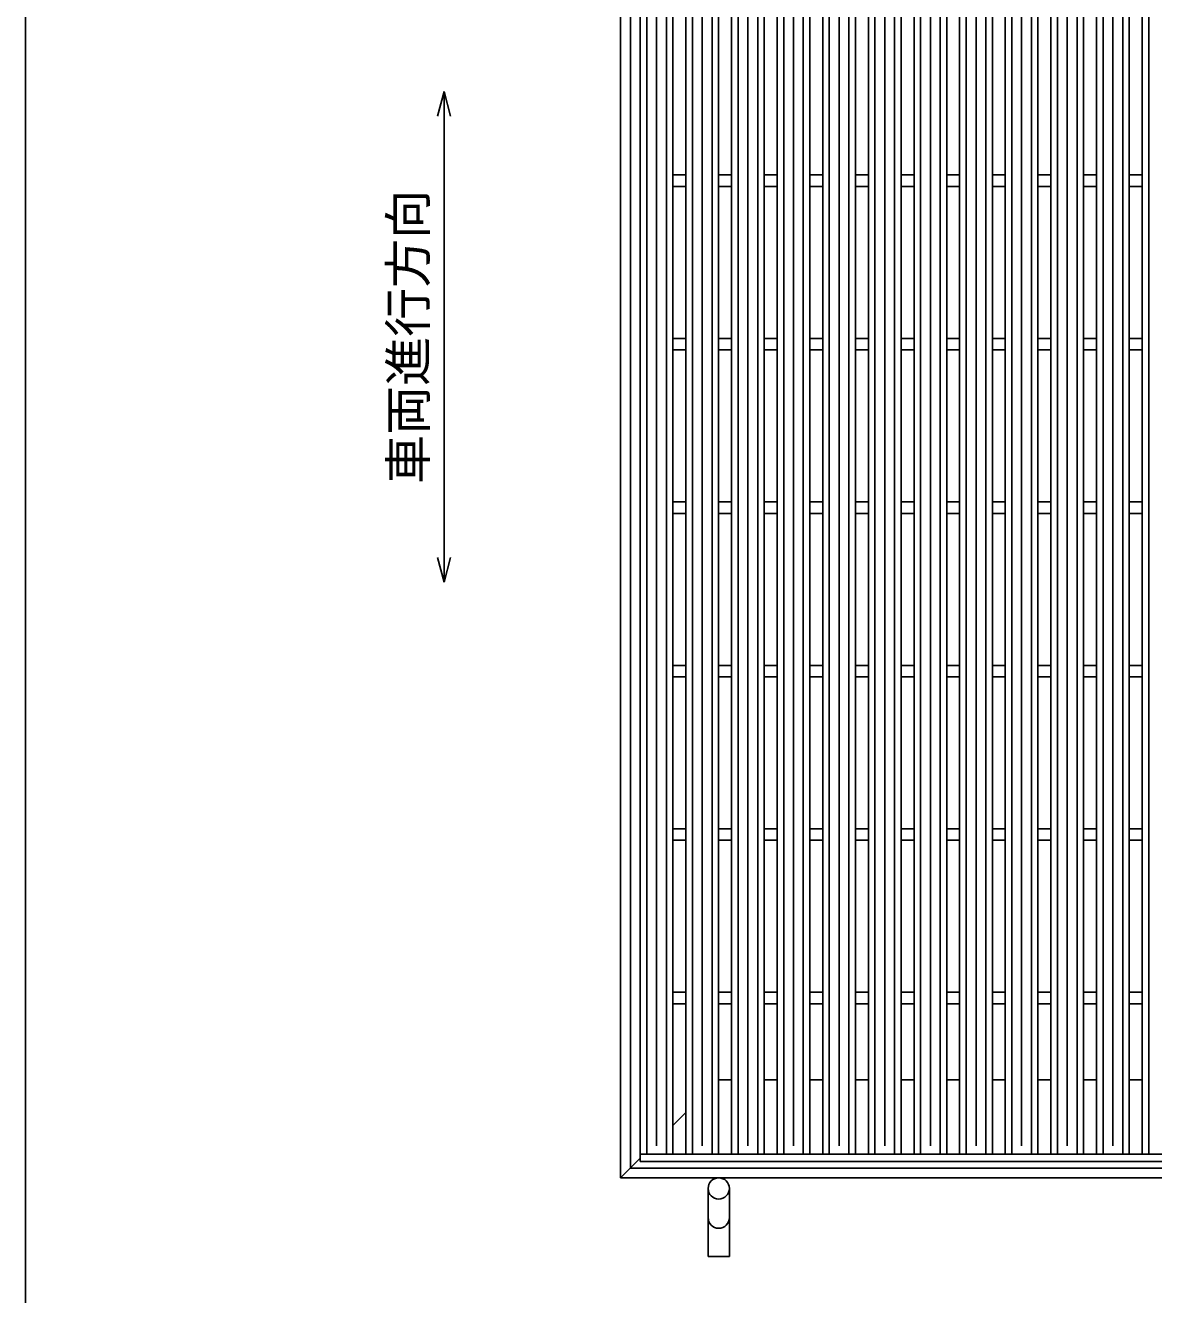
# Model space of a CAD drawing. Units: millimetres, scale not verified. Extents: x -1820 to 1736, y -1282 to 1048.
# Drawn here: x -1724 to -1034, y -428 to 348 of the extents above; entities that cross this region are included whole.
import ezdxf
from ezdxf.enums import TextEntityAlignment as Align

# ---------------------------------------------------------------- set-up
doc = ezdxf.new("R2010")
doc.units = ezdxf.units.MM
doc.header["$LTSCALE"] = 10
for name, color, linetype, lineweight in [('0_2', 150, 'Continuous', 25), ('16', 3, 'Continuous', 25), ('19', 6, 'Continuous', 25), ('22', 2, 'Continuous', 25)]:
    doc.layers.add(name, color=color, linetype=linetype, lineweight=lineweight)
doc.styles.add('ベクトル', font='')
doc.styles.get('ベクトル').set_extended_font_data('ベクトル')

msp = doc.modelspace()

# ---------------------------------------------------------------- linework, layer by layer
at = {"layer": '0_2'}
msp.add_line((-1724, -1151.5), (-1724, 1048.5), dxfattribs=at)
at = {"layer": '16'}
for p, q in [((-1348, -342), (-1348, 649)), ((-1344, -342), (-1344, 649)), ((-1332, -342), (-1332, 649)), ((-1328, -342), (-1328, 649)), ((-1320.1, -342), (-1320.1, 649)), ((-1316.1, -342), (-1316.1, 649)), ((-1304.1, -342), (-1304.1, 649)), ((-1300.1, -342), (-1300.1, 649)), ((-1292.2, -342), (-1292.2, 649)), ((-1288.2, -342), (-1288.2, 649)), ((-1276.2, -342), (-1276.2, 649)), ((-1272.2, -342), (-1272.2, 649)), ((-1264.3, -342), (-1264.3, 649)), ((-1260.3, -342), (-1260.3, 649)), ((-1248.3, -342), (-1248.3, 649)), ((-1244.3, -342), (-1244.3, 649)), ((-1236.4, -342), (-1236.4, 649)), ((-1232.4, -342), (-1232.4, 649)), ((-1220.4, -342), (-1220.4, 649)), ((-1216.4, -342), (-1216.4, 649)), ((-1208.5, -342), (-1208.5, 649)), ((-1204.5, -342), (-1204.5, 649)), ((-1192.5, -342), (-1192.5, 649)), ((-1188.5, -342), (-1188.5, 649)), ((-1180.6, -342), (-1180.6, 649)), ((-1176.6, -342), (-1176.6, 649)), ((-1164.6, -342), (-1164.6, 649)), ((-1160.6, -342), (-1160.6, 649)), ((-1152.7, -342), (-1152.7, 649)), ((-1148.7, -342), (-1148.7, 649)), ((-1136.7, -342), (-1136.7, 649)), ((-1132.7, -342), (-1132.7, 649)), ((-1124.8, -342), (-1124.8, 649)), ((-1120.8, -342), (-1120.8, 649)), ((-1108.8, -342), (-1108.8, 649)), ((-1104.8, -342), (-1104.8, 649)), ((-1096.9, -342), (-1096.9, 649)), ((-1092.9, -342), (-1092.9, 649)), ((-1080.9, -342), (-1080.9, 649)), ((-1076.9, -342), (-1076.9, 649)), ((-1069, -342), (-1069, 649)), ((-1065, -342), (-1065, 649)), ((-1053, -342), (-1053, 649)), ((-1049, -342), (-1049, 649)), ((-1041.1, -342), (-1041.1, 649)), ((-1037.1, -342), (-1037.1, 649)), ((-1338, -337), (-1338, 644)), ((-1310.1, -337), (-1310.1, 644)), ((-1282.2, -337), (-1282.2, 644)), ((-1254.3, -337), (-1254.3, 644)), ((-1226.4, -337), (-1226.4, 644)), ((-1198.5, -337), (-1198.5, 644)), ((-1170.6, -337), (-1170.6, 644)), ((-1142.7, -337), (-1142.7, 644)), ((-1114.8, -337), (-1114.8, 644)), ((-1086.9, -337), (-1086.9, 644)), ((-1059, -337), (-1059, 644)), ((-1328, 257), (-1320.1, 257)), ((-1300.1, 257), (-1292.2, 257)), ((-1272.2, 257), (-1264.3, 257)), ((-1244.3, 257), (-1236.4, 257)), ((-1216.4, 257), (-1208.5, 257)), ((-1188.5, 257), (-1180.6, 257)), ((-1160.6, 257), (-1152.7, 257)), ((-1132.7, 257), (-1124.8, 257)), ((-1104.8, 257), (-1096.9, 257)), ((-1076.9, 257), (-1069, 257)), ((-1049, 257), (-1041.1, 257)), ((-1328, 250), (-1320.1, 250)), ((-1300.1, 250), (-1292.2, 250)), ((-1272.2, 250), (-1264.3, 250)), ((-1244.3, 250), (-1236.4, 250)), ((-1216.4, 250), (-1208.5, 250)), ((-1188.5, 250), (-1180.6, 250)), ((-1160.6, 250), (-1152.7, 250)), ((-1132.7, 250), (-1124.8, 250)), ((-1104.8, 250), (-1096.9, 250)), ((-1076.9, 250), (-1069, 250)), ((-1049, 250), (-1041.1, 250)), ((-1328, 157), (-1320.1, 157)), ((-1300.1, 157), (-1292.2, 157)), ((-1272.2, 157), (-1264.3, 157)), ((-1244.3, 157), (-1236.4, 157)), ((-1216.4, 157), (-1208.5, 157)), ((-1188.5, 157), (-1180.6, 157)), ((-1160.6, 157), (-1152.7, 157)), ((-1132.7, 157), (-1124.8, 157)), ((-1104.8, 157), (-1096.9, 157)), ((-1076.9, 157), (-1069, 157)), ((-1049, 157), (-1041.1, 157)), ((-1328, 150), (-1320.1, 150)), ((-1300.1, 150), (-1292.2, 150)), ((-1272.2, 150), (-1264.3, 150)), ((-1244.3, 150), (-1236.4, 150)), ((-1216.4, 150), (-1208.5, 150)), ((-1188.5, 150), (-1180.6, 150)), ((-1160.6, 150), (-1152.7, 150)), ((-1132.7, 150), (-1124.8, 150)), ((-1104.8, 150), (-1096.9, 150)), ((-1076.9, 150), (-1069, 150)), ((-1049, 150), (-1041.1, 150)), ((-1328, 57), (-1320.1, 57)), ((-1300.1, 57), (-1292.2, 57)), ((-1272.2, 57), (-1264.3, 57)), ((-1244.3, 57), (-1236.4, 57)), ((-1216.4, 57), (-1208.5, 57)), ((-1188.5, 57), (-1180.6, 57)), ((-1160.6, 57), (-1152.7, 57)), ((-1132.7, 57), (-1124.8, 57)), ((-1104.8, 57), (-1096.9, 57)), ((-1076.9, 57), (-1069, 57)), ((-1049, 57), (-1041.1, 57)), ((-1328, 50), (-1320.1, 50)), ((-1300.1, 50), (-1292.2, 50)), ((-1272.2, 50), (-1264.3, 50)), ((-1244.3, 50), (-1236.4, 50)), ((-1216.4, 50), (-1208.5, 50)), ((-1188.5, 50), (-1180.6, 50)), ((-1160.6, 50), (-1152.7, 50)), ((-1132.7, 50), (-1124.8, 50)), ((-1104.8, 50), (-1096.9, 50)), ((-1076.9, 50), (-1069, 50)), ((-1049, 50), (-1041.1, 50)), ((-1328, -43), (-1320.1, -43)), ((-1300.1, -43), (-1292.2, -43)), ((-1272.2, -43), (-1264.3, -43)), ((-1244.3, -43), (-1236.4, -43)), ((-1216.4, -43), (-1208.5, -43)), ((-1188.5, -43), (-1180.6, -43)), ((-1160.6, -43), (-1152.7, -43)), ((-1132.7, -43), (-1124.8, -43)), ((-1104.8, -43), (-1096.9, -43)), ((-1076.9, -43), (-1069, -43)), ((-1049, -43), (-1041.1, -43)), ((-1328, -50), (-1320.1, -50)), ((-1300.1, -50), (-1292.2, -50)), ((-1272.2, -50), (-1264.3, -50)), ((-1244.3, -50), (-1236.4, -50)), ((-1216.4, -50), (-1208.5, -50)), ((-1188.5, -50), (-1180.6, -50)), ((-1160.6, -50), (-1152.7, -50)), ((-1132.7, -50), (-1124.8, -50)), ((-1104.8, -50), (-1096.9, -50)), ((-1076.9, -50), (-1069, -50)), ((-1049, -50), (-1041.1, -50)), ((-1328, -143), (-1320.1, -143)), ((-1300.1, -143), (-1292.2, -143)), ((-1272.2, -143), (-1264.3, -143)), ((-1244.3, -143), (-1236.4, -143)), ((-1216.4, -143), (-1208.5, -143)), ((-1188.5, -143), (-1180.6, -143)), ((-1160.6, -143), (-1152.7, -143)), ((-1132.7, -143), (-1124.8, -143)), ((-1104.8, -143), (-1096.9, -143)), ((-1076.9, -143), (-1069, -143)), ((-1049, -143), (-1041.1, -143)), ((-1328, -150), (-1320.1, -150)), ((-1300.1, -150), (-1292.2, -150)), ((-1272.2, -150), (-1264.3, -150)), ((-1244.3, -150), (-1236.4, -150)), ((-1216.4, -150), (-1208.5, -150)), ((-1188.5, -150), (-1180.6, -150)), ((-1160.6, -150), (-1152.7, -150)), ((-1132.7, -150), (-1124.8, -150)), ((-1104.8, -150), (-1096.9, -150)), ((-1076.9, -150), (-1069, -150)), ((-1049, -150), (-1041.1, -150)), ((-1328, -243), (-1320.1, -243)), ((-1300.1, -243), (-1292.2, -243)), ((-1272.2, -243), (-1264.3, -243)), ((-1244.3, -243), (-1236.4, -243)), ((-1216.4, -243), (-1208.5, -243)), ((-1188.5, -243), (-1180.6, -243)), ((-1160.6, -243), (-1152.7, -243)), ((-1132.7, -243), (-1124.8, -243)), ((-1104.8, -243), (-1096.9, -243)), ((-1076.9, -243), (-1069, -243)), ((-1049, -243), (-1041.1, -243)), ((-1328, -250), (-1320.1, -250)), ((-1300.1, -250), (-1292.2, -250)), ((-1272.2, -250), (-1264.3, -250)), ((-1244.3, -250), (-1236.4, -250)), ((-1216.4, -250), (-1208.5, -250)), ((-1188.5, -250), (-1180.6, -250)), ((-1160.6, -250), (-1152.7, -250)), ((-1132.7, -250), (-1124.8, -250)), ((-1104.8, -250), (-1096.9, -250)), ((-1076.9, -250), (-1069, -250)), ((-1049, -250), (-1041.1, -250)), ((-1348, -342), (-352, -342)), ((-1348, -346.5), (-1348, -342)), ((-1348, -342), (-1328, -342)), ((-1348, -346.5), (-352, -346.5)), ((-1320.1, -342), (-1300.1, -342)), ((-1292.2, -342), (-1272.2, -342)), ((-1264.3, -342), (-1244.3, -342)), ((-1236.4, -342), (-1216.4, -342)), ((-1208.5, -342), (-1188.5, -342)), ((-1180.6, -342), (-1160.6, -342)), ((-1152.7, -342), (-1132.7, -342)), ((-1124.8, -342), (-1104.8, -342)), ((-1096.9, -342), (-1076.9, -342)), ((-1069, -342), (-1049, -342)), ((-1041.1, -342), (-1021.1, -342))]:
    msp.add_line(p, q, dxfattribs=at)
at = {"layer": '19'}
for p, q in [((-1360, -356.5), (-1360, 663.5)), ((-1354, -350.5), (-1354, 657.5)), ((-1300.1, -296.6), (-1300, -296.5)), ((-1300, -296.5), (-1292.2, -296.5)), ((-1272.2, -296.5), (-1264.3, -296.5)), ((-1244.3, -296.5), (-1236.4, -296.5)), ((-1216.4, -296.5), (-1208.5, -296.5)), ((-1188.5, -296.5), (-1180.6, -296.5)), ((-1160.6, -296.5), (-1152.7, -296.5)), ((-1132.7, -296.5), (-1124.8, -296.5)), ((-1104.8, -296.5), (-1096.9, -296.5)), ((-1076.9, -296.5), (-1069, -296.5)), ((-1049, -296.5), (-1041.1, -296.5)), ((-1328, -324.5), (-1320.1, -316.6)), ((-1360, -356.5), (-1348, -344.5)), ((-1360, -356.5), (-340, -356.5)), ((-1354, -350.5), (-346, -350.5)), ((-1306.5, -363), (-1306.5, -404.62)), ((-1293.5, -404.62), (-1293.5, -363)), ((-1306.5, -404.62), (-1293.5, -404.62))]:
    msp.add_line(p, q, dxfattribs=at)
msp.add_circle((-1300, -363), 6.5, dxfattribs=at)
msp.add_arc((-1300, -380.84), 6.5, 180, 0, dxfattribs=at)
at = {"layer": '22', "color": 4}
for p, q in [((-1468, 308), (-1472, 293)), ((-1464, 293), (-1468, 308)), ((-1468, 308), (-1468, 8)), ((-1468, 8), (-1472, 23)), ((-1464, 23), (-1468, 8))]:
    msp.add_line(p, q, dxfattribs=at)

# ---------------------------------------------------------------- texts
at = {"layer": '22', "style": 'ベクトル'}
msp.add_text('車両進行方向', height=21.99, rotation=90, dxfattribs=at).set_placement((-1490, 68), align=Align.MIDDLE_LEFT)

doc.saveas('drawing.dxf')
